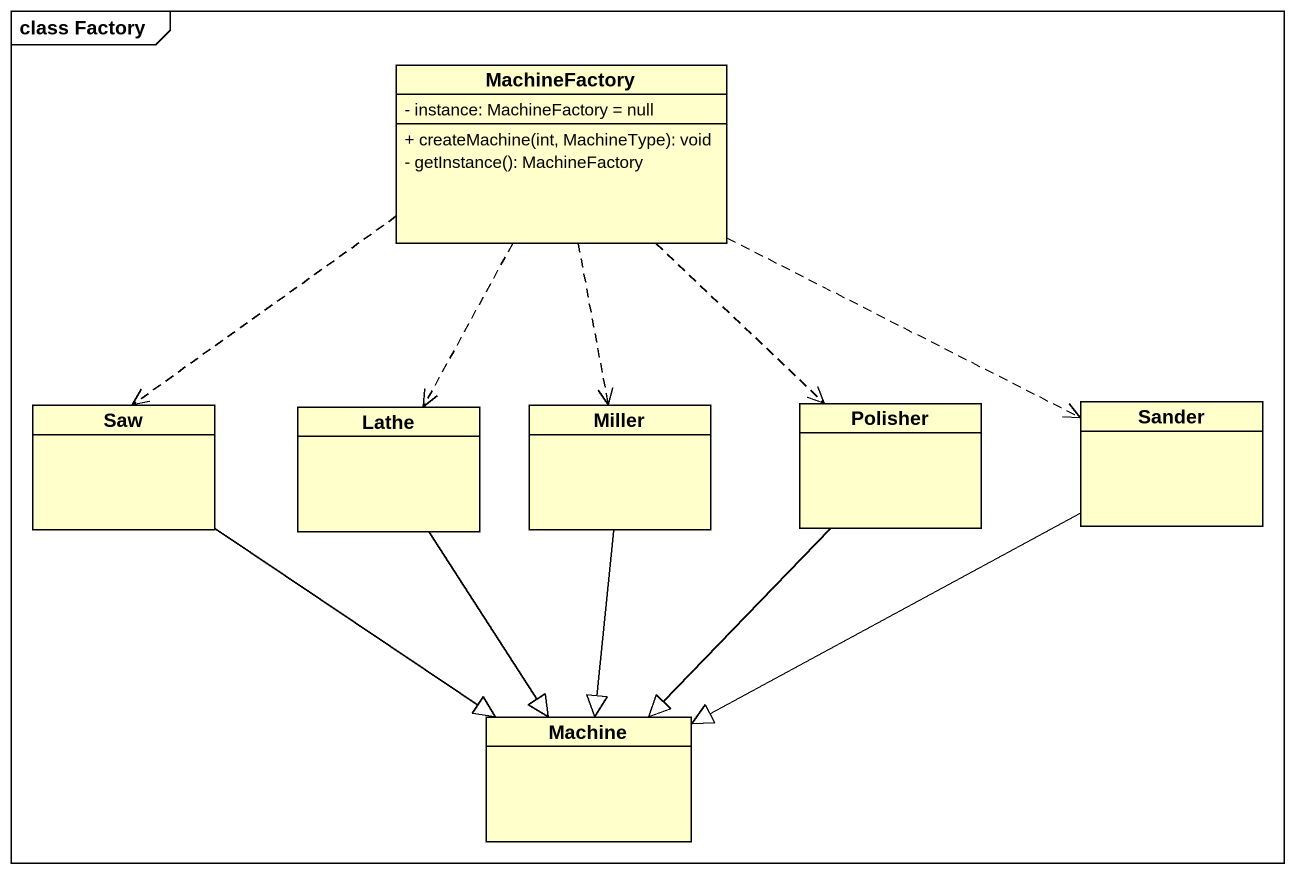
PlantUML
@startuml
mainframe class Factory
hide circle
hide empty members
skinparam classAttributeIconSize 0
class MachineFactory {
  - instance: MachineFactory = null
  + createMachine(int, MachineType): void
  - getInstance(): MachineFactory
}
class Saw
class Lathe
class Miller
class Polisher
class Sander
class Machine
MachineFactory ..> Saw
MachineFactory ..> Lathe
MachineFactory ..> Miller
MachineFactory ..> Polisher
MachineFactory .right.> Sander
Saw --|> Machine
Lathe --|> Machine
Miller --|> Machine
Polisher --|> Machine
Sander -left-|> Machine
@enduml
